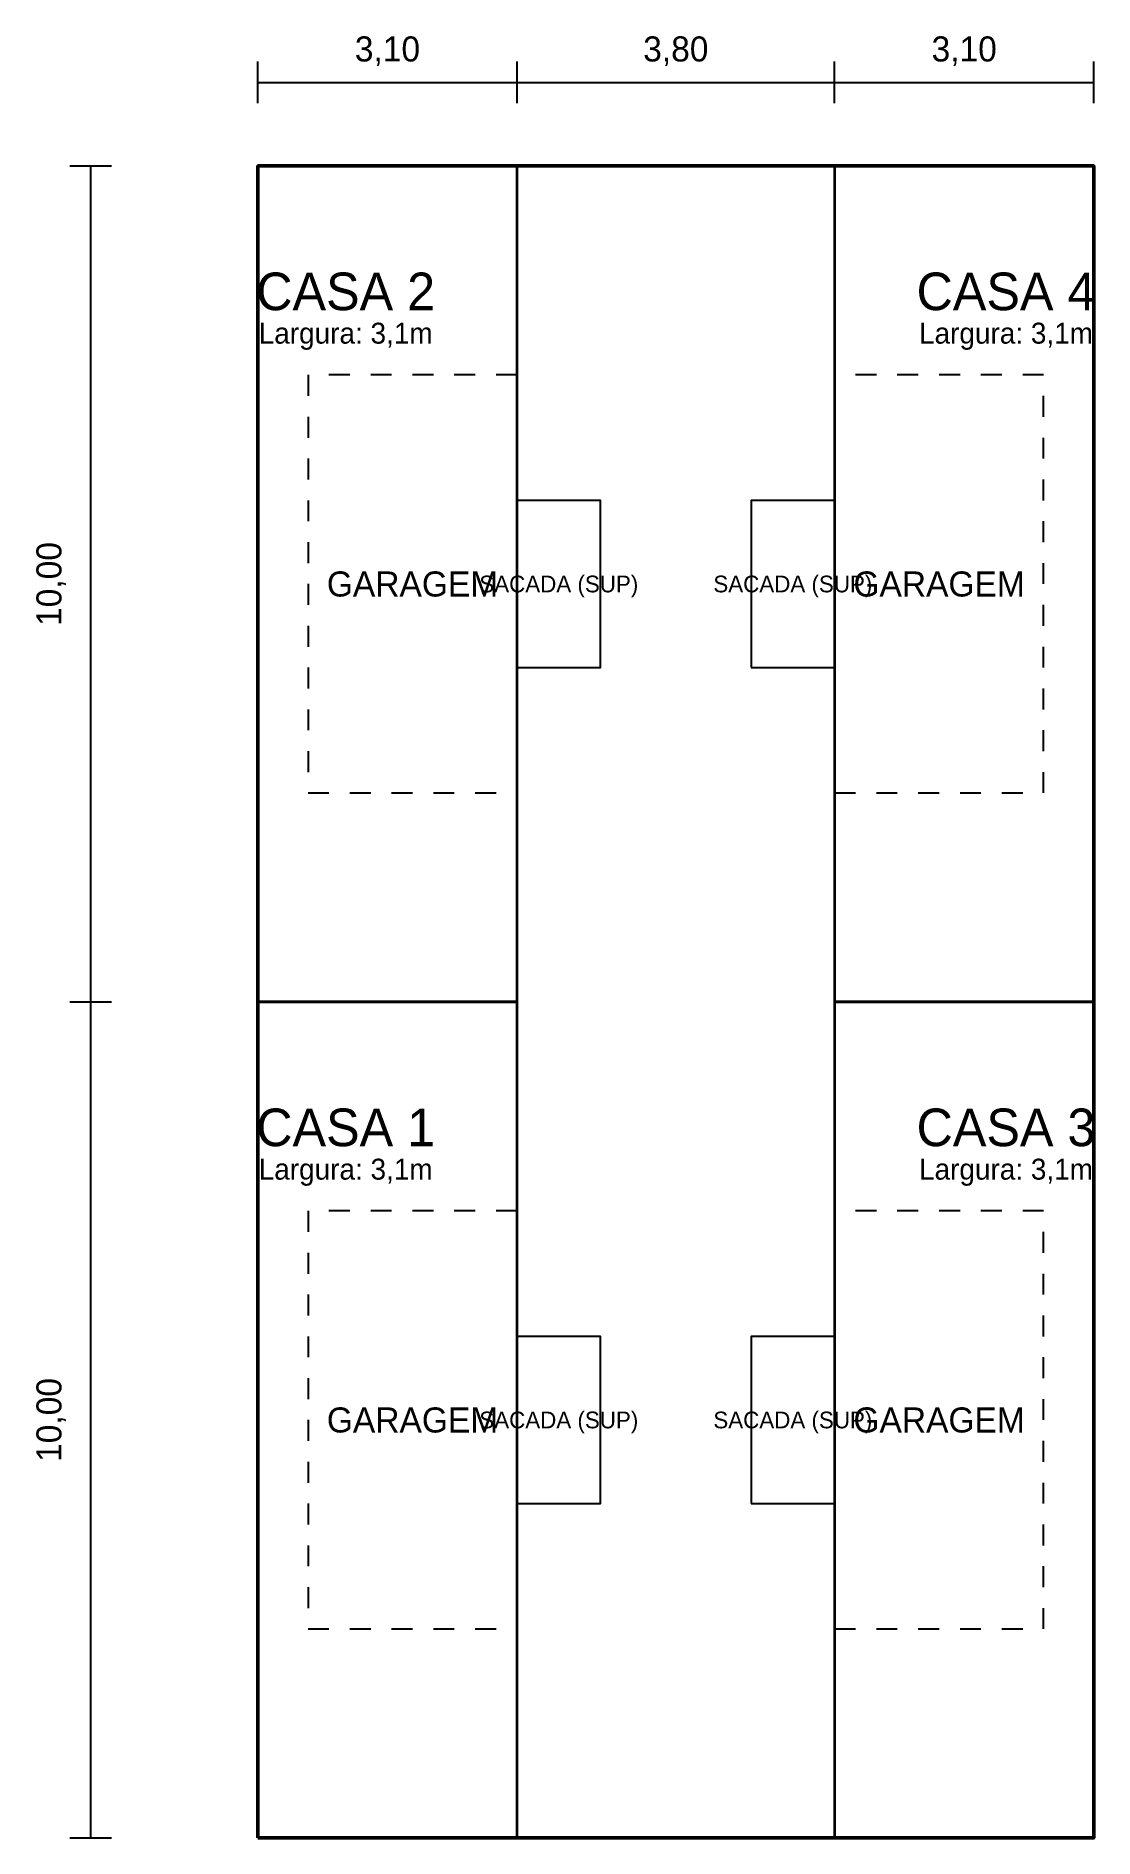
# Model space of a CAD drawing. Header units: metres. Extents: x -2.7 to 10, y 0 to 21.6.
import ezdxf
from ezdxf.enums import TextEntityAlignment as Align

# ---------------------------------------------------------------- set-up
doc = ezdxf.new("R2010")
doc.units = ezdxf.units.M
doc.linetypes.add('DASHED', pattern=[0.5, 0.25, -0.25])
for name, color, linetype in [('COTAS', 1, 'CONTINUOUS'), ('PAREDES', 3, 'CONTINUOUS'), ('RUA', 8, 'CONTINUOUS'), ('SACADAS', 4, 'CONTINUOUS'), ('TERRENO', 5, 'CONTINUOUS'), ('TEXTOS', 7, 'CONTINUOUS'), ('VAGAS', 2, 'DASHED')]:
    doc.layers.add(name, color=color, linetype=linetype)

msp = doc.modelspace()

# ---------------------------------------------------------------- linework, layer by layer
at = {"layer": 'COTAS'}
for p, q in [((0, 20.75), (0, 21.25)), ((3.1, 20.75), (3.1, 21.25)), ((3.1, 20.75), (3.1, 21.25)), ((6.9, 20.75), (6.9, 21.25)), ((6.9, 20.75), (6.9, 21.25)), ((10, 20.75), (10, 21.25)), ((0, 21), (3.1, 21)), ((3.1, 21), (6.9, 21)), ((6.9, 21), (10, 21)), ((-2.25, 20), (-1.75, 20)), ((-2, 10), (-2, 20)), ((-2.25, 10), (-1.75, 10)), ((-2.25, 10), (-1.75, 10)), ((-2, 0), (-2, 10)), ((-2.25, 0), (-1.75, 0))]:
    msp.add_line(p, q, dxfattribs=at)
at = {"layer": 'PAREDES', "lineweight": 35}
for points in [[(0, 10), (3.1, 10), (3.1, 20), (0, 20)], [(6.9, 10), (10, 10), (10, 20), (6.9, 20)], [(0, 0), (3.1, 0), (3.1, 10), (0, 10)], [(6.9, 0), (10, 0), (10, 10), (6.9, 10)]]:
    msp.add_lwpolyline(points, close=True, dxfattribs=at)
at = {"layer": 'RUA'}
msp.add_lwpolyline([(3.1, 0), (6.9, 0), (6.9, 20), (3.1, 20)], close=True, dxfattribs=at)
at = {"layer": 'SACADAS'}
for points in [[(3.1, 14), (4.1, 14), (4.1, 16), (3.1, 16)], [(5.9, 14), (6.9, 14), (6.9, 16), (5.9, 16)], [(3.1, 4), (4.1, 4), (4.1, 6), (3.1, 6)], [(5.9, 4), (6.9, 4), (6.9, 6), (5.9, 6)]]:
    msp.add_lwpolyline(points, close=True, dxfattribs=at)
at = {"layer": 'TERRENO', "lineweight": 50}
msp.add_lwpolyline([(0, 0), (10, 0), (10, 20), (0, 20)], close=True, dxfattribs=at)
at = {"layer": 'VAGAS'}
for points in [[(0.6, 12.5), (3.1, 12.5), (3.1, 17.5), (0.6, 17.5)], [(6.9, 12.5), (9.4, 12.5), (9.4, 17.5), (6.9, 17.5)], [(0.6, 2.5), (3.1, 2.5), (3.1, 7.5), (0.6, 7.5)], [(6.9, 2.5), (9.4, 2.5), (9.4, 7.5), (6.9, 7.5)]]:
    msp.add_lwpolyline(points, close=True, dxfattribs=at)

# ---------------------------------------------------------------- texts
at = {"layer": 'COTAS'}
for s, p in [('3,10', (1.55, 21.4)), ('3,80', (5, 21.4)), ('3,10', (8.45, 21.4))]:
    msp.add_text(s, height=0.3, dxfattribs=at).set_placement(p, align=Align.MIDDLE_CENTER)
for p in [(-2.5, 15), (-2.5, 5)]:
    msp.add_text('10,00', height=0.3, rotation=90, dxfattribs=at).set_placement(p, align=Align.MIDDLE_CENTER)
at = {"layer": 'TEXTOS'}
for s, height, p in [('CASA 2', 0.45, (1.05, 18.5)), ('CASA 4', 0.45, (8.95, 18.5)), ('Largura: 3,1m', 0.25, (1.05, 18)), ('Largura: 3,1m', 0.25, (8.95, 18)), ('GARAGEM', 0.3, (1.85, 15)), ('SACADA (SUP)', 0.2, (3.6, 15)), ('SACADA (SUP)', 0.2, (6.4, 15)), ('GARAGEM', 0.3, (8.15, 15)), ('CASA 1', 0.45, (1.05, 8.5)), ('CASA 3', 0.45, (8.95, 8.5)), ('Largura: 3,1m', 0.25, (1.05, 8)), ('Largura: 3,1m', 0.25, (8.95, 8)), ('GARAGEM', 0.3, (1.85, 5)), ('SACADA (SUP)', 0.2, (3.6, 5)), ('SACADA (SUP)', 0.2, (6.4, 5)), ('GARAGEM', 0.3, (8.15, 5))]:
    msp.add_text(s, height=height, dxfattribs=at).set_placement(p, align=Align.MIDDLE_CENTER)

doc.saveas('drawing.dxf')
